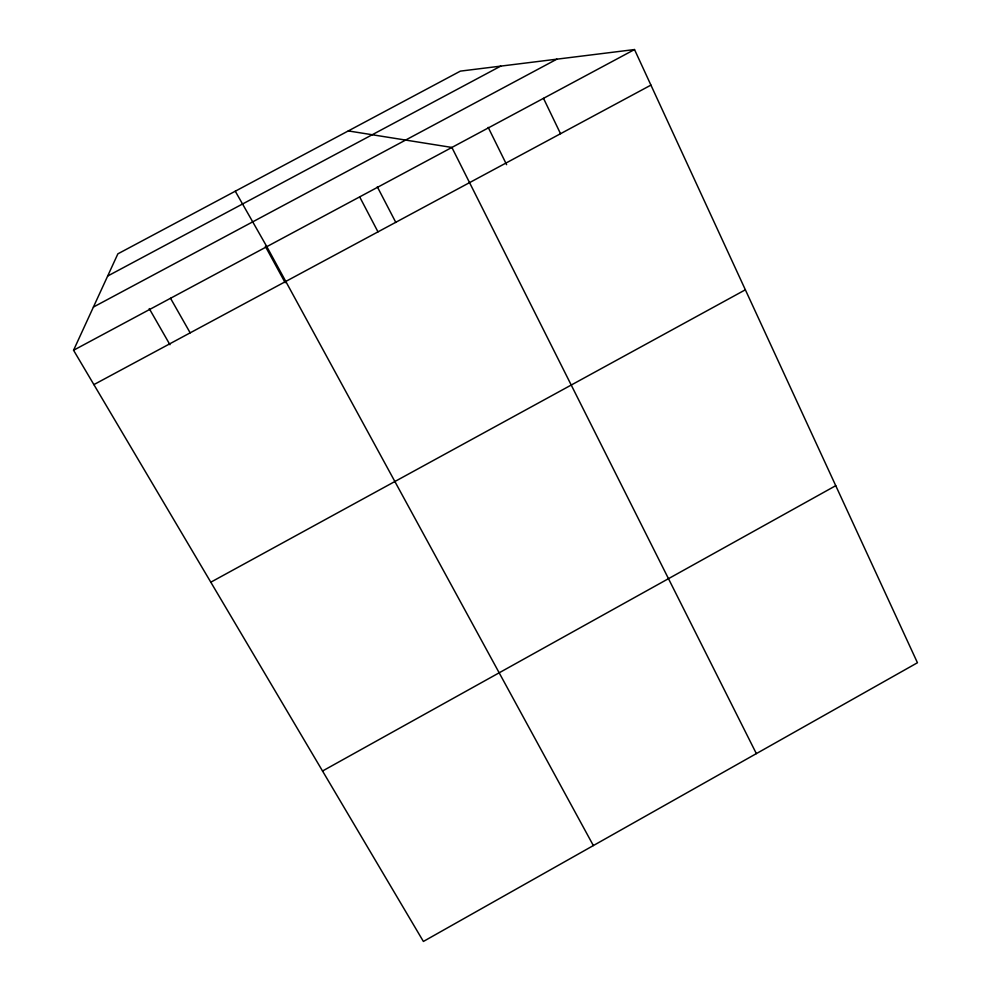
<?xml version="1.0" encoding="UTF-8"?>
<svg xmlns="http://www.w3.org/2000/svg" width="991" height="991" viewBox="0 0 991 991"><rect width="100%" height="100%" fill="white"/><g stroke="black" fill="none" stroke-linecap="round" stroke-linejoin="round"><path stroke-width="1.49" d="M73.557 350.257L117.867 253.845L460.394 71.117L634.513 49.55L917.443 662.744L423.392 941.45L73.557 350.257L634.513 49.55M322.533 771.01L835.747 485.677M210.798 582.2L745.368 289.793M93.885 384.619L650.926 85.115M93.414 307.061L556.843 59.175M107.672 276.031L500.703 66.124M348.287 130.923L451.884 147.448L756.356 753.618M149.245 308.585L169.944 344.719M235.276 191.213L266.827 246.66L593.361 845.571M170.526 298.279L190.173 332.852M265.34 246.35L285.197 282.745M359.671 196.887L377.98 231.869M377.311 186.804L395.843 222.48M488.191 127.368L506.612 164.679M543.502 98.332L560.534 133.711"/></g></svg>
